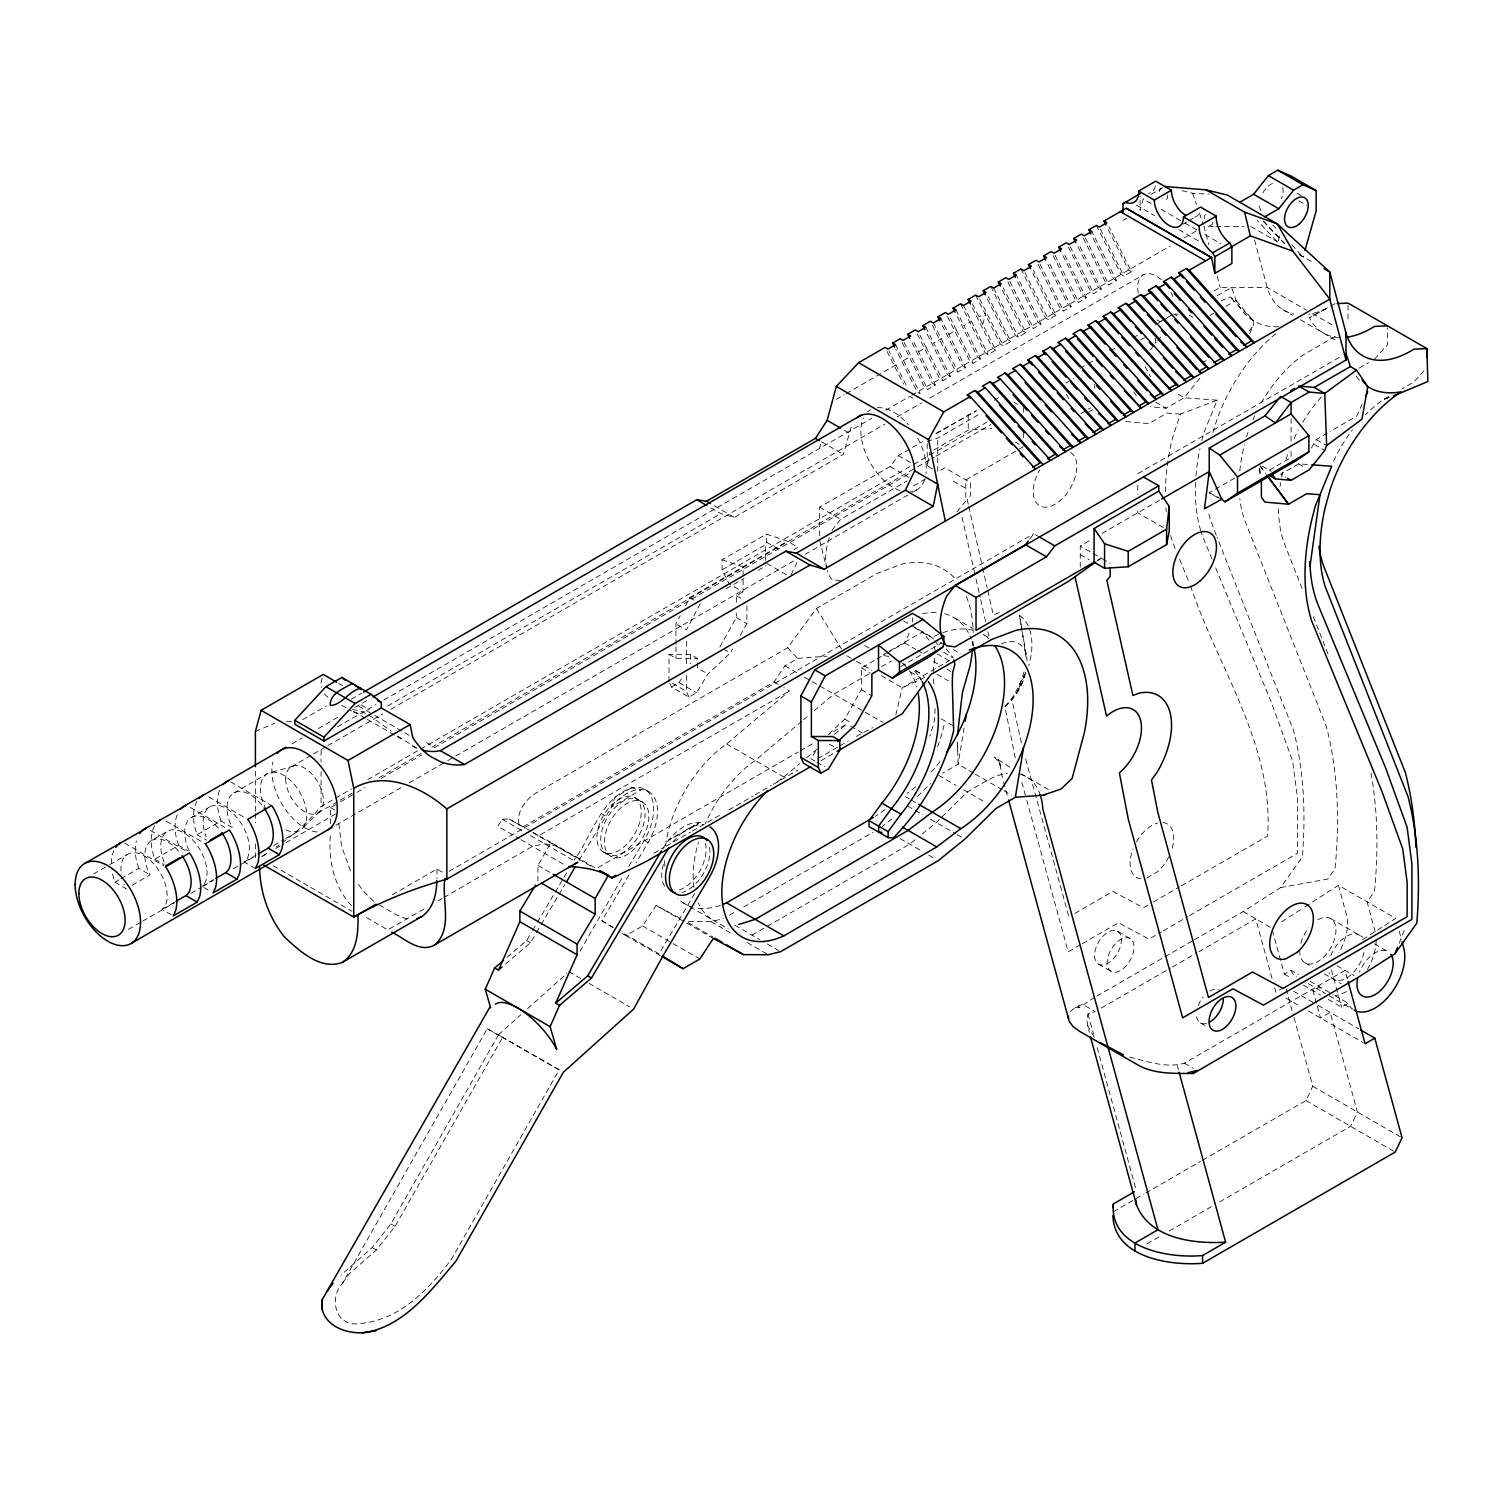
<?xml version="1.0" encoding="UTF-8"?>
<svg xmlns="http://www.w3.org/2000/svg" width="1503" height="1503" viewBox="0 0 1503 1503"><rect width="100%" height="100%" fill="white"/><g stroke="black" fill="none" stroke-linecap="round" stroke-linejoin="round"><path stroke-width="0.75" stroke-dasharray="5 3.75" d="M973.38 773.049L958.106 764.238L957.449 740.134M1080.262 567.195L1080.262 546.021L1092.174 539.145M631.185 787.967L614.765 797.454L611.571 806.979L641.631 789.62L631.392 787.891C600.298 798.844 591.994 836.156 574.165 860.035M957.467 750.429L957.449 743.196M933.194 672.085L934.716 657.299M710.806 507.826L720.839 513.613L734.328 517.351L843.333 454.394L850.83 428.28A46.255 26.697 60 0 1 852.201 424.41M964.099 727.978L958.106 764.238L942.606 773.2M932.461 468.936L927.219 465.892L929.887 452.253M1070.399 1011.594L1075.246 1007.48L1082.573 1004.323L1095.161 1011.594L1087.984 1013.961L1086.744 1019.729L1089.243 1032.336M895.788 715.033L902.232 687.754L949.144 660.662M322.206 678.323L320.627 684.166A98.484 40.036 -48.3 0 0 321.379 687.491M819.53 448.495L820.694 444.174M982.755 324.404L985.855 312.981L978.998 316.926M1279.804 235.915L1277.926 242.509L1257.203 220.471M1299.494 254.946L1303.082 257.032L1304.322 252.636M1212.94 432.563L1216.002 422.475A122.1 70.491 -60 0 1 1276.761 332.896M1024.013 671.916L1017.287 691.831L1004.925 706.748L1015.652 759.766M1311.443 447.913L1316.158 439.534L1328.333 432.507M1399.143 943.283L1404.873 928.741M1201.799 440.623A181.976 105.06 -60 0 1 1203.941 432.526L1217.223 400.174L1180.381 414.095L1172.227 438.857A206.493 119.225 -60 0 0 1165.407 491.669M1004.925 706.748A40.318 23.278 -60 0 0 1025.76 672.254L1017.287 691.831A65.024 37.537 -60 0 0 1024.914 676.726M1249.613 333.779L1253.314 325.644L1253.314 320.646L1235.936 300.487L1229.83 296.955L1221.3 300.825M1362.244 403.931L1356.702 416.124L1330.343 431.342M786.351 574.71L765.685 562.761L765.234 544.894L766.511 542.226L766.511 534.129L787.478 541.249L797.961 547.299L793.979 549.61M791.085 574.804L796.985 562.441M886.902 653.166L904.581 642.965L910.461 630.584M1202.55 1160.222L1305.957 1100.534L1312.777 1086.256L1292.956 1013.774M342.44 1283.299L349.015 1274.131L376.314 1250.045L395.064 1226.373L502.678 1037.239L487.254 1028.785L342.44 1283.299C328.387 1298.855 335.883 1327.825 359.968 1323.542C399.497 1320.122 429.332 1289.198 451.558 1258.988L559.154 1069.854L498.489 1034.815L390.874 1223.968L372.124 1247.622L340.918 1275.145M1025.76 672.254L1011.876 699.44L1021.946 745.469M530.991 831.215L509.122 818.966L502.19 819.229L497.794 826.293L518.986 838.542M675.955 644.524L675.955 623.839L680.201 615.779M685.537 605.709L689.783 597.649L787.478 541.249M700.266 603.718L686.439 629.889L675.955 623.839M580.026 951.249L622.918 876.418M719.843 646.985L736.432 617.545L736.432 613.186M669.831 683.207L671.522 687.04L688.975 697.129L696.509 692.77L707.894 674.02L730.326 653.035L732.543 649.108M740.284 635.374L746.916 623.595L746.916 603.981M828.773 734.103L844.78 719.11L861.388 689.67L861.388 667.896L875.122 659.967M537.942 881.134L537.942 865.465L551.019 842.413L594.887 867.757M507.093 957.279L526.632 940.559L531.386 932.499M532.569 930.489L536.139 924.458M537.322 922.429L553.968 894.247M555.152 892.237L567.026 872.116M505.572 964.043L530.446 942.757L535.2 934.697M536.402 932.687L539.953 926.656M541.155 924.646L557.782 896.464M558.966 894.435L564.903 884.384M579.162 860.223L611.777 806.679A43.587 25.156 -60 0 1 635.205 790.09L642.589 789.545A43.587 25.156 -60 0 1 648.075 842.488L636.22 862.553M628.855 866.386L644.261 840.271A43.587 25.156 -60 0 0 631.392 787.891M612.905 927.652L601.858 920.794L629.118 874.614M694.63 893.59L659.084 953.841L620.927 931.804M671.522 687.04L679.055 682.681L681.329 678.943M815.528 751.35L810.981 758.846L814.851 761.082M622.129 933.382L625.812 935.655L642.608 925.961L656.116 905.426L680.201 918.352M523.213 826.744L774.007 681.949L784.904 665.848L797.736 658.427L826.988 656.135M662.522 848.97L669.004 839.726A43.587 25.156 -60 0 1 692.432 823.137L699.816 822.592A43.587 25.156 -60 0 1 704.155 823.738M1194.378 939.77L1243.169 911.607L1280.594 887.578L1302.331 857.048L1302.669 852.99A461.346 266.369 -60 0 0 1295.905 740.134L1293.651 730.759L1217.111 537.36M518.873 824.283C516.487 810.568 526.501 798.262 537.886 791.949L787.647 647.755L816.392 608.49L877.151 573.413L901.499 564.226A143.743 82.984 -60 0 1 956.321 579.951M819.623 535.726L819.623 507.187L890.077 466.531L898.381 455.578L922.372 441.713M1029.649 539.239L1033.801 533.753L1039.456 537.022M1249.237 330.979L1253.314 325.644M832.023 530.334L840.59 519.305L907.004 480.96M1150.49 349.804L1156.183 342.74M1157.592 340.974L1161.857 335.657M1199.826 378.286L1184.176 397.75L1166.121 408.177L1150.49 406.768M957.054 511.678L965.809 501.119L965.809 479.927L1023.336 446.71M1374.456 359.255L1387.457 344.807L1387.457 327.936M1423.98 370.771L1413.872 382.006L1402.28 388.695M672.818 841.924L680.295 834.203L688.299 828.548L696.246 825.335A43.587 25.156 -60 0 1 703.629 824.79M696.246 825.335L698.857 822.667L668.797 840.027L696.058 825.41M917.469 796.383L930.564 783.495M303.644 826.932L320.909 810.249M1075.246 1007.48L1079.135 1007.611L1094.766 997.278M171.398 914.82L162.042 909.409L164.109 907.493A32.709 18.881 60 0 0 147.858 858.401A32.709 18.881 60 0 0 121.405 874.69M255.454 868.452L244.219 861.971L246.285 860.035A32.709 18.881 60 0 0 226.258 808.426A32.709 18.881 60 0 0 206.23 836.908M498.489 1034.815L520.771 1014.807M527.628 1008.645L567.063 973.211M665.51 845.682A97.827 56.475 -60 0 1 726.607 743.947L789.545 690.91L783.721 687.547M801.738 721.271L755.22 760.462A97.827 56.475 -60 0 0 705.302 823.625M803.523 719.768L807.092 716.762M814.25 710.731L833.921 694.142L869.655 673.532M777.164 782.03A97.827 56.475 -60 0 1 783.833 776.995L799.577 763.731M806.566 757.831L818.797 747.517M834.541 734.272L846.771 723.958L828.566 734.46M881.077 827.608L893.477 817.538M915.008 839.82L909.691 844.122L766.211 926.956M922.109 834.071L936.275 822.573L967.35 791.949L986.72 780.771A79.49 45.898 -60 0 1 1007.348 773.387M885.06 809.666L875.497 816.223M1097.603 560.694L1101.229 558.12L1080.262 546.021M1281.589 921.827L1303.176 907.981M1305.13 906.722L1338.478 885.305L1395.723 918.352L1362.376 939.751M1151.073 194.432L1164.825 186.485M1123.023 220.359L1126.818 218.179M903.528 360.495L911.043 356.155M918.615 351.777L926.13 347.437L919.197 333.628M917.318 334.061L939.901 379L942.832 380.691L950.403 376.332L933.72 343.06L941.235 338.72M948.806 334.361L956.321 330.021L950.384 318.185M947.51 316.626L970.093 361.584L973.023 363.275L980.595 358.898L963.893 325.644L971.426 321.304M836.269 399.347L844.216 394.744M846.208 393.598L895.957 364.872L889.006 351.063M302.704 719.618L326.414 705.922M351.289 699.196L361.453 693.315M1183.03 224.191L1186.825 221.993M1188.723 220.903L1196.294 216.526M291.995 743.778L302.141 737.917M318.373 728.542L338.663 716.818M354.915 707.443L367.089 700.417M337.273 726.926L375.788 704.7M383.885 700.022L871.627 418.416M885.662 410.319L909.71 396.435L912.64 398.126M911.607 395.345L1170.273 246.004M1184.157 237.981L1196.069 231.105M902.232 342.778L924.796 387.718L927.746 389.409L935.317 385.031L912.678 339.941M932.424 325.343L954.987 370.283L957.918 371.993L965.508 367.615L940.878 318.58M960.549 303.831L985.179 352.867L988.11 354.558L995.7 350.18L971.07 301.145M975.654 295.114L1000.265 344.149L1003.215 345.84L1010.786 341.463L988.204 296.523M990.74 286.397L1015.37 335.432L1018.301 337.123L1025.873 332.745L1003.309 287.806M1007.893 281.775L1030.457 326.715L1033.406 328.406L1040.978 324.047L1016.347 275.011M1020.932 268.962L1045.562 317.997L1048.493 319.707L1056.064 315.329L1033.5 270.371M1038.085 264.34L1060.648 309.299L1063.579 310.989L1071.169 306.612L1048.587 261.654M1053.171 255.623L1075.753 300.581L1078.684 302.272L1086.256 297.895L1063.692 252.955M1068.257 246.905L1090.84 291.864L1093.771 293.555L1101.342 289.177L1078.778 244.237M1083.362 238.207L1105.926 283.146L1108.876 284.837L1116.447 280.46L1091.817 231.424M1096.401 225.394L1121.031 274.429L1123.962 276.12L1131.534 271.742L1108.97 226.803M93.656 873.919L107.69 865.822M109.681 864.676L127.736 854.249M132.114 885.229L150.037 874.896L147.952 870.556A32.709 18.881 60 0 1 151.634 840.459L167.566 831.253M189.171 850.454L187.781 847.56A32.709 18.881 60 0 1 191.463 817.463L209.913 806.81M233.81 793.002L267.252 773.688M387.549 706.034L720.839 513.613M291.244 766.812L311.572 755.07M313.601 753.886L325.794 746.841M327.842 745.676L382.739 713.981M390.874 709.284L884.985 424.015M897.178 416.97L921.583 402.879M929.718 398.182L1143.219 274.917M112.5 874.107L114.904 882.205L118.887 879.894M120.879 878.748L138.802 868.396L150.037 874.896M154.584 825.936A46.255 26.697 60 0 0 152.329 851.111L154.734 859.209L178.632 845.4L187.988 850.811M196.931 801.475A46.255 26.697 60 0 0 194.676 826.669L197.081 834.747L220.979 820.957L232.213 827.439L230.128 823.118A32.709 18.881 60 0 1 234.919 792.457A32.709 18.881 60 0 1 264.246 808.276M935.937 433.352L976.142 411.127M936.369 433.634L976.386 410.526M994.385 400.136L1000.378 396.679M722.116 559.755L743.083 566.894L743.083 591.919L729.143 583.859L722.116 569.787L722.116 559.755L766.511 534.129M927.219 441.318L937.703 438.2L980.144 413.701M722.116 569.787L765.234 544.894M933.927 449.923L968.27 430.102L991.905 428.562M1159.658 321.999L1165.67 318.523M1167.681 317.358L1173.693 313.883L1178.164 314.277M282.169 842.732A344.431 198.847 0 0 0 321.078 806.547L351.514 788.962M367.747 779.587L418.492 750.298M420.521 749.133L911.701 465.535M913.73 464.371L927.933 456.161M929.681 455.165L986.795 422.193M1080.169 368.291L1086.256 364.759M1088.285 363.594L1094.372 360.081M1110.604 350.706L1116.71 347.193M1132.943 337.818L1139.03 334.305M1155.262 324.93L1161.349 321.417M1163.378 320.233L1169.466 316.72M1214.123 290.943L1220.211 287.43L1267.161 287.43L1306.577 310.182M317.922 813.029L338.25 801.287M340.279 800.103L354.52 791.893M378.925 777.803L421.61 753.153M431.793 747.273L915.722 467.884M917.751 466.7L934.021 457.307M936.068 456.142L990.965 424.447M330.547 823.813L330.547 807.618L338.663 802.921M340.693 801.757L354.915 793.546M356.944 792.363L365.06 787.685M381.311 778.31L421.911 754.863M434.085 747.836L911.213 472.355M1065.796 383.115L1073.875 378.455M1140.57 339.941L1144.628 337.611M1217.392 295.603L1231.539 287.43L1237.044 303.005A120.315 69.457 -60 0 0 1252.375 320.158L1258.988 323.577A120.315 69.457 -60 0 0 1280.199 326.602M162.042 909.409L173.991 902.514M213.821 879.518L201.872 886.413L203.938 884.497A32.709 18.881 60 0 0 183.911 832.869A32.709 18.881 60 0 0 163.883 861.369L165.969 865.69M244.219 861.971L256.168 855.075M128.431 929.38L140.53 922.391M142.56 921.226L174.836 902.57M190.994 893.252L201.083 887.428M203.093 886.263L213.182 880.439M233.36 868.79L255.566 855.977M273.734 845.494L283.823 839.67M285.833 838.486L299.961 830.332M261.616 856.71L267.703 853.197M275.8 848.519L283.898 843.841M285.927 842.676L338.607 812.259M726.193 588.744L744.135 578.392M758.076 570.332L766.06 565.729M913.674 485.826L927.689 477.729M1209.859 315.536L1213.86 313.225M1225.903 306.274L1235.936 300.487M336.033 825.147L401.019 787.647M409.135 782.95L445.677 761.852M447.706 760.687L453.793 757.174M455.822 755.99L794.899 560.243M805.044 554.382L910.611 493.416M912.659 492.251L916.717 489.903M736.432 602.29L736.432 595.752L743.083 591.919M1080.882 413.494L1090.802 407.764M1088.961 411.86L1092.925 409.567M1335.04 336.484L1304.116 354.351A99.837 57.64 -60 0 0 1259.89 405.434M392.377 894.773L436.96 869.035L445.001 873.694M449.078 871.345L1033.801 533.753M1137.809 473.708L1341.954 355.854M532.926 832.343L538.75 835.706L789.545 690.91M1358.994 368.179L1368.651 362.599M423.959 908.996L387.774 929.869L364.365 916.36M438.031 900.861L442.032 898.55M444.043 897.385L532.475 846.339L544.781 843.803L555.095 845.513L579.632 858.946M887.709 652.077L881.885 655.44A103.688 59.857 -60 0 1 890.527 657.018M889.644 650.968L922.635 631.918L929.023 640.222M877.094 658.821L884.948 654.293M1102.094 533.415L1159.64 500.198M881.528 666.656L891.411 660.963M900.955 666.468L941.705 642.927M1218.219 497.925L1209.239 492.74L1213.203 490.448M1215.175 489.32L1235.015 477.86M1097.66 560.187L1101.229 558.12M1388.753 396.51L1382.948 399.854A99.837 57.64 -60 0 0 1365.551 414.678M1269.302 470.176L1291.077 457.607L1291.077 448.401M598.006 867.588L798.243 751.97M800.254 750.805L814.419 742.632M1307.46 464.483L1298.648 463.826L1280.594 474.253L1285.835 477.278M653.993 853.197L664.101 847.354M666.13 846.189L690.384 832.174M692.413 831.009L720.726 814.664M728.823 809.985L753.097 795.97M755.107 794.805L771.302 785.468M773.312 784.303L797.586 770.288M817.82 758.602L838.035 746.935M840.064 745.77L848.143 741.092M856.24 736.432L872.623 727.696M820.901 760.725L835.104 752.515M729.519 915.102L735.568 911.607M743.647 906.948L872.999 832.267M752.064 935.129L764.182 928.121M1074.852 913.392L1112.915 891.429L1143.407 907.737L1151.43 903.115M1153.421 901.969L1179.442 886.939M1181.452 885.793L1267.517 836.081C1274.582 745.845 1217.674 667.67 1190.357 585.4M1080.281 944.805L1068.201 951.775L1026.793 800.423M1082.292 943.64L1118.514 922.729L1149.006 939.056L1161.199 932.01M1163.228 930.827L1187.633 916.736M1189.662 915.571L1297.427 853.347L1297.427 797.68L1292.636 761.138L1271.256 702.089L1215.608 567.702M1096.814 996.094L1192.349 940.934M1101.267 1008.062L1170.386 968.157M1172.415 966.993L1196.801 952.902M1198.849 951.737L1255.756 918.878L1272.177 978.866M1272.383 930.319L1284.37 974.113L1291.021 970.262L1298.648 974.677M1283.581 987.715L1275.822 992.205L1274.6 987.753M1129.711 1057.116C1147.277 1061.4 1166.647 1068.577 1184.439 1063.128L1345.035 970.412L1347.477 979.298M1328.239 999.439L1341.597 1007.142L1348.247 1003.309L1349.337 1005.732A42.028 24.255 -60 0 0 1352.324 1008.926M1113.328 1211.737L1143.745 1194.171M1145.774 1193.006L1200.521 1161.406M1147.033 1243.826L1161.143 1235.673M1169.202 1231.013L1211.531 1206.59M1219.591 1201.93L1350.596 1126.292L1357.416 1112.032L1330.155 1012.383L1320.461 1017.963L1317.004 1005.357M1335.04 303.681L1308.888 317.997L1327.769 307.814A95.929 55.386 -60 0 1 1308.831 314.202M255.397 731.473L274.673 723.281M924.721 677.402L902.232 687.754L879.349 674.528M1388.885 397.168L1382.948 399.854L1389.223 397.506M1201.63 362.768L1207.867 359.987M1146.827 877.996L1157.554 871.702A30.83 17.811 -60 0 0 1170.048 854.155M999.345 612.585L993.295 614.915L987.678 590.059M272.043 772.223L295.152 765.591M688.468 921.583L711.032 921.677L723.45 918.615M1280.594 887.578L1327.694 879.067L1335.04 868.753A483.59 279.201 -60 0 0 1326.529 727.039L1245.461 522.161A142.804 82.458 -60 0 1 1239.825 498.564M352.303 709.472L360.945 711.107L366.864 714.075M1213.409 226.521L1204.016 226.521L1208.807 244.576M1215.758 226.521L1243.92 226.521M688.975 697.129L686.439 691.38L668.985 681.291L668.985 654.275L690.441 654.35L697.43 658.37L697.43 667.971L707.894 674.02M668.985 654.275L675.955 658.295L697.43 658.37M286.509 721.29L292.108 721.346M1181.959 190.674L1192.687 193.305L1208.882 194.15M1217.223 400.174L1184.176 397.75L1175.44 392.696M1180.381 414.095L1167.061 413.118L1148.912 423.602L1125.221 421.479M840.59 580.759L832.023 579.632A55.235 31.882 -60 0 1 827.308 570.595M407.088 918.972L396.66 914.989L378.888 904.712M353.468 712.046L358.785 713.512A94.257 46.856 -53.9 0 0 362.524 714M397.713 736.132L417.477 748.494M1209.239 492.74L1221.807 499.184M538.75 835.706L551.019 842.413M559.154 1069.854L487.254 1028.785M1297.033 193.305L1302.838 196.649M1298.742 200.82L1306.483 205.291M1250.966 226.521L1277.794 242.021M1299.362 254.458L1314.467 263.175M1151.166 203.563L1143.201 198.96L1140.082 210.514L1140.082 195.991M1161.105 209.312L1182.993 221.937M1184.984 223.083L1196.914 229.978M1204.88 234.562L1220.793 243.768M1136.249 205.047L1154.529 215.605M1178.916 229.677L1199.244 241.419M1312.495 313.601L1334.176 326.113M1282.698 309.524L1292.561 315.217M1300.433 319.763L1337.877 341.388M1131.534 271.742L1128.603 270.052L1107.053 227.16M1189.343 315.273L1192.837 317.302M1116.447 280.46L1113.516 278.769L1091.967 235.858M1173.693 313.883L1177.187 315.893M1101.342 289.177L1098.411 287.486L1076.862 244.576M1086.256 297.895L1083.325 296.204L1061.776 253.293M1316.158 439.534L1326.642 445.583M1314.28 444.381L1324.763 450.43M1071.169 306.612L1068.22 304.921L1046.689 262.01M1056.064 315.329L1053.133 313.639L1031.584 270.728M1298.648 463.826L1305.637 467.865M1040.978 324.047L1038.047 322.337L1016.498 279.445M1155.638 402.128L1166.121 408.177M1262.313 466.137L1271.388 471.378M1025.873 332.745L1022.942 331.055L1001.393 288.163M1010.786 341.463L1007.855 339.772L986.306 296.861M995.7 350.18L992.75 348.489L970.186 303.531M980.595 358.898L977.664 357.207L956.115 314.296M965.508 367.615L962.578 365.924L941.028 323.013M1013.867 402.146L1017.681 404.363M950.403 376.332L947.472 374.623L925.923 331.731M935.317 385.031L932.386 383.34L910.837 340.448M1015.483 442.164L1019.41 444.437M1163.36 527.553L1137.809 512.786L1137.809 508.202M1102.187 558.684L1110.172 563.287M953.221 481.148L965.809 488.4M1080.262 554.494L1089.243 559.68M898.381 455.578L911.757 463.3M844.423 430.309L850.172 433.634M890.077 466.531L909.127 477.541M821.446 441.769L843.333 454.394M819.623 507.187L840.59 519.305M954.912 618.165L973.982 629.175M987.339 636.896L983.526 634.679A107.07 61.83 -60 0 1 988.899 638.813M714.432 505.853L734.328 517.351M903.566 620.908L909.277 624.215M911.194 625.304L932.179 637.422A107.07 61.83 -60 0 1 940.671 633.514M953.165 649.54L960.793 653.955M766.511 542.226L780.264 550.173M914.388 627.596L937.966 641.217M939.939 642.345L943.865 644.618M943.677 652.377L953.221 657.882L945.556 647.925M949.182 660.775L935.824 653.072L934.152 646.872M904.581 642.965L915.853 649.465M917.732 650.555L923.368 653.805M933.607 661.527L939.319 664.833M946.946 669.23L950.76 671.446M937.027 674.302L948.468 680.897M901.8 662.842L905.614 665.04M915.158 670.545L920.869 673.851M864.713 645.538L872.341 649.935M910.499 671.973L920.043 677.477M1330.643 918.521L1363.071 937.252M1374.512 943.865L1387.87 951.568A25.589 14.767 -60 0 0 1359.407 972.328M846.903 655.815L854.549 660.212M856.447 661.32L871.702 670.131M736.432 595.752L743.421 599.791M861.388 667.896L870.124 672.931M941.122 718.81L954.48 726.531M1009.847 767.281L994.535 757.155L999.739 763.299L997.842 759.635L1000.641 766.079L999.495 762.34L1002.369 777.408M1021.288 773.876L1049.902 790.409M736.432 617.545L746.916 623.595M861.388 689.67L871.872 695.739M1243.169 911.607L1271.782 928.121M1337.031 965.79L1354.034 975.616M689.783 597.649L695.025 600.693M1305.055 962.841L1312.683 967.237M1324.124 973.85L1341.296 983.751M975.278 774.158L1001.994 789.582M1003.891 790.672L1011.519 795.087M784.904 665.848L796.665 672.63M804.5 677.158L810.399 680.558M812.353 681.686L882.956 722.455M1310.09 981.29L1332.973 994.498M1334.889 995.606L1348.247 1003.309M1308.286 983.676L1325.458 993.596M1329.272 995.794L1352.155 1009.02M723.338 648.995L730.326 653.035M844.78 719.11L851.769 723.15M1284.37 974.113L1291.998 978.509M1303.439 985.123L1320.611 995.024M938.736 775.435L955.908 785.336M963.536 789.751L984.521 801.869M774.007 681.949L781.785 686.42M850.66 726.193L862.309 732.919M1293.632 991.285L1315.952 1004.173M1317.981 1005.338L1358.562 1028.785M1285.967 998.048L1300.17 1006.259M1308.286 1010.937L1363.071 1042.575M829.355 744.135L836.344 748.175M905.464 796.684L909.277 798.901M911.194 799.991L916.905 803.297M907.662 806.04L913.392 809.347M915.308 810.455L922.936 814.851M930.564 819.267L955.363 833.583M957.261 834.691L962.991 837.979M1117.499 931.278A18.975 10.953 -60 0 1 1111.487 960.661A18.975 10.953 -60 0 1 1095.048 951.174A18.975 10.953 -60 0 1 1117.499 931.278L1130.087 938.548A18.975 10.953 -60 0 1 1124.075 967.932A18.975 10.953 -60 0 1 1107.655 958.444A18.975 10.953 -60 0 1 1130.087 938.548M679.055 682.681L696.509 692.77M816.805 762.209L824.565 766.68M900.147 838.618L921.132 850.736M928.76 855.132L934.49 858.438M726.607 743.947L783.833 776.995M1312.777 1086.256L1402.074 1137.809M1098.524 964.137L1111.112 971.408M1200.409 1022.961L1205.801 1026.079M1305.957 1100.534L1395.235 1152.068M1184.439 1063.128L1193.438 1068.332M645.05 789.507L648.864 791.705M634.736 797.623A31.375 18.111 -60 0 1 624.797 846.227A31.375 18.111 -60 0 1 597.63 830.539A31.375 18.111 -60 0 1 634.736 797.623L642.382 802.038A31.375 18.111 -60 0 1 632.425 850.642A31.375 18.111 -60 0 1 605.258 834.954A31.375 18.111 -60 0 1 642.382 802.038M601.482 813.724L605.296 815.941M644.261 840.271L648.075 842.488M338.645 683.32L342.496 685.537M361.321 704.982L369.343 709.604M426.57 742.651L434.461 747.216M358.691 706.147L372.706 714.244M374.717 715.39L402.766 731.585M404.777 732.75L412.78 737.372M734.892 925.209L759.691 939.525M767.319 943.94L778.779 950.554M603.361 851.976L610.988 856.391M353.374 711.314L365.398 718.246M367.39 719.392L395.421 735.568M397.412 736.733L401.414 739.044M341.933 705.395L351.533 710.938M412.48 746.127L416.331 748.344M682.381 902.401L688.111 905.708M690.009 906.797L728.166 928.835M711.032 921.677L730.101 932.705M747.273 942.606L768.258 954.724M509.122 818.966L525.111 828.191M533.114 832.812L591.092 866.292M688.13 922.673L712.929 936.989M656.116 905.426L684.729 921.94M686.627 923.049L713.343 938.454M502.19 819.229L522.462 830.934M530.578 835.612L573.169 860.204M520.921 839.651L565.241 865.24M537.942 865.465L551.3 873.168M642.608 925.961L671.221 942.494M673.137 943.583L699.834 959.008M601.858 920.794L613.299 927.407M625.812 935.655L660.155 955.495M330.547 807.618L334.568 809.929M526.632 940.559L530.446 942.757M568.773 971.671L580.928 978.697M589.044 983.375L629.588 1006.785M230.654 781.898L271.63 805.552M208.71 796.815L245.778 818.214M190.261 807.468L227.329 828.867M273.358 865.822L308.773 886.263M310.745 887.409L352.04 911.25M197.081 834.747L206.437 840.158M166.363 821.258L205.385 843.803M150.413 830.464L185.545 850.736M154.734 859.209L164.09 864.601M203.732 887.503L211.228 891.824M124.58 843.127L163.602 865.672M114.904 882.205L126.139 888.686L124.054 884.365M390.874 1223.968L395.064 1226.373M372.124 1247.622L376.314 1250.045M368.836 715.052L391.137 731.078M373.627 901.18L363.463 891.298L356.549 881.697M1253.314 320.646L1229.83 296.955M1272.853 225.055L1276.028 228.362M1291.866 244.933L1303.082 257.032M1263.441 221.11L1285.629 244.313M787.647 647.755L797.736 658.427M1263.441 221.373L1284.032 243.43M351.42 905.614C333.497 886.225 327.973 858.777 330.547 833.075M934.734 640.748L938.567 645.726M1094.334 1037.22L1087.402 1025.61M1260.172 465.949L1265.564 473.238M1260.04 465.874L1264.962 472.863M1133.863 391.982L1136.324 395.477M816.392 608.49L841.417 648.939M1145.154 366.694L1150.396 376.389M1066.472 394.312L1069.61 400.136M1100.365 229.132L1123.962 276.12M1085.26 237.85L1108.876 284.837M1070.174 246.567L1093.771 293.555M1055.087 255.285L1078.684 302.272M1039.982 264.002L1063.579 310.989M1024.896 272.701L1048.493 319.707M1009.791 281.418L1033.406 328.406M993.671 288.088L1018.301 337.123M979.618 298.853L1003.215 345.84M963.498 305.522L988.11 354.558M955.964 309.862L963.893 325.644M956.321 330.021L973.023 363.275M933.307 322.957L957.918 371.993M925.792 327.297L933.72 343.06M926.13 347.437L942.832 380.691M904.111 342.346L927.746 389.409M895.6 344.713L920.231 393.748L917.281 392.058L895.732 349.147M895.957 364.872L907.436 387.736M887.127 351.495L903.547 384.167M1291.021 970.262L1292.11 972.685A42.028 24.255 -60 0 0 1296.826 977.082M350.406 870.857L341.669 846.508L338.607 821.972M1212.019 559.022L1203.941 539.521A181.976 105.06 -60 0 1 1201.329 532.419M1179.592 559.398L1189.455 583.239M1302.124 588.5L1284.877 544.913A142.804 82.458 -60 0 1 1278.527 507.92M1313.34 616.831L1328.859 656.059M1216.265 535.2L1210.666 520.414A165.067 95.29 -60 0 1 1208.074 510.306M1175.102 548.557L1172.227 540.742A206.493 119.225 -60 0 1 1169.766 532.194M1192.687 193.305L1196.463 204.37M1199.469 213.238L1203.264 224.304M220.979 820.957L218.574 812.86A46.255 26.697 60 0 1 219.945 789.432M178.632 845.4L176.227 837.321A46.255 26.697 60 0 1 177.598 813.874M138.802 868.396L136.397 860.317A46.255 26.697 60 0 1 136.397 840.759M1331.414 969.923L1335.603 985.254M1336.205 987.433L1341.597 1007.142M1316.44 1003.252L1312.983 990.627L1319.634 986.795L1320.724 989.218A42.028 24.255 -60 0 0 1323.711 992.412M1286.136 988.861L1292.336 1011.519M1177.281 1065.514L1178.502 1070.004M1025.647 759.015L1068.858 916.868M1087.984 1013.961L1093.526 1034.196M1097.228 1047.685L1135.817 1188.723M1021.833 782.349L1026.173 798.168M1078.628 1005.751L1079.135 1007.611M1003.609 781.917L1007.931 797.717M1399.18 931.165L1401.472 939.713M1375.17 931.747L1367.11 901.838L1374.456 891.504A483.59 279.201 -60 0 0 1370.661 771.095M1338.478 885.305L1346.556 915.233A42.028 24.255 -60 0 1 1338.854 952.808M1254.573 240.048L1267.762 289.628A95.929 55.386 -60 0 0 1293.764 314.014M1217.223 276.139L1220.211 287.43M819.623 540.122L826.18 566.274M968.251 504.238L967.237 499.729L970.543 495.708L970.543 482.67L944.842 467.828L937.703 471.961L937.703 438.2M968.777 506.492L982.06 565.222M982.567 567.476L987.17 587.805M962.052 517.314L975.503 576.795M976.029 579.087L980.163 597.386M980.689 599.678L985.855 622.561M987.941 631.711L988.974 636.276M1259.664 468.466L1260.961 474.986M1020.969 624.553L1019.541 615.479L1026.286 654.932M1021.326 626.807L1026.643 660.813M1259.157 468.523L1259.664 475.136M933.551 678.943L933.889 685.8M935.054 708.664L934.584 719.674A141.188 81.519 -60 0 1 929.812 736.226M1348.041 305.184L1348.041 322.055M1291.077 418.529L1291.077 446.109M1155.638 338.043L1155.638 344.938M1137.809 485.206L1137.809 494.393M1094.766 384.11L1094.766 388.394M1023.336 407.632L1023.336 412.217M1023.336 432.92L1023.336 437.505M968.27 414.696L968.27 430.102M927.219 443.554L927.219 465.892M912.415 617.752L912.415 622.11M690.441 654.35L690.441 663.95M686.439 641.274L686.439 666.317M686.439 675.429L686.439 691.38M675.955 646.816L675.955 658.295M436.96 869.035L436.96 878.748M321.078 750.335L321.078 762.04M321.078 771.415L321.078 806.547M255.397 771.302L255.397 811.113M255.397 813.461L255.397 822.817M255.397 843.897L255.397 860.298M1019.541 615.479A65.024 37.537 -60 0 1 1028.785 665.622M1001.336 643.979A40.318 23.278 -60 0 1 1027 660.925M1200.747 530.578A181.976 105.06 -60 0 1 1196.275 508.634L1195.543 499.973A181.976 105.06 -60 0 1 1195.543 481.749M1195.918 476.075A181.976 105.06 -60 0 1 1199.976 448.664M914.557 671.165A103.688 59.857 -60 0 1 922.391 682.099M915.515 670.432A103.688 59.857 -60 0 1 924.101 676.669M1166.29 511.828A206.493 119.225 -60 0 1 1165.933 507.901M826.725 568.453A55.235 31.882 -60 0 1 829.543 536.834M903.435 664.194A103.688 59.857 -60 0 1 907.944 668.91M909.296 670.676A103.688 59.857 -60 0 1 916.792 686.965M1330.794 955.795A25.589 14.767 -60 0 1 1362.131 937.722M1363.935 952.526A25.589 14.767 -60 0 1 1346.463 978.096A25.589 14.767 -60 0 1 1328.99 972.685M1317.849 919.798A25.589 14.767 -60 0 1 1335.942 930.244A25.589 14.767 -60 0 1 1317.849 961.563A25.589 14.767 -60 0 1 1299.757 951.117M1300.846 943.358A25.589 14.767 -60 0 1 1308.794 927.821M710.994 918.915A97.827 56.475 -60 0 1 698.256 902.758M694.01 887.428A97.827 56.475 -60 0 1 698.444 842.225M720.35 905.351A97.827 56.475 -60 0 1 695.119 907.812M692.827 907.286A97.827 56.475 -60 0 1 677.834 898.531M664.89 866.329A97.827 56.475 -60 0 1 664.627 861.595M942.794 632.707A107.07 61.83 -60 0 1 973.155 630.245M1019.673 774.064A79.49 45.898 -60 0 1 1040.114 794.523M944.542 613.712A107.07 61.83 -60 0 1 971.333 639.17M972.122 641.349A107.07 61.83 -60 0 1 973.474 645.877M939.976 761.608A107.07 61.83 -60 0 1 930 773.35M915.722 786.802A107.07 61.83 -60 0 1 907.023 793.321M922.485 613.769A107.07 61.83 -60 0 1 937.928 612.604M1239.825 470.927A142.804 82.458 -60 0 1 1244.446 444.681M1280.124 486.333A142.804 82.458 -60 0 1 1280.706 482.613M1281.721 476.958A142.804 82.458 -60 0 1 1282.942 471.266M1376.184 940.051A42.028 24.255 -60 0 1 1367.467 969.341M1346.463 991.51A42.028 24.255 -60 0 1 1335.096 995.474M1246.663 436.659A99.837 57.64 -60 0 1 1247.997 432.451M1252.844 419.844A99.837 57.64 -60 0 1 1254.704 415.692M1286.08 459.411A99.837 57.64 -60 0 1 1288.898 450.994M1294.121 438.444A99.837 57.64 -60 0 1 1298.216 430.234M1302.763 422.211A99.837 57.64 -60 0 1 1321.625 396.698M966.335 596.522A143.743 82.984 -60 0 1 973.192 632.538M973.061 641.443A143.743 82.984 -60 0 1 972.798 645.858M944.109 725.179A141.188 81.519 -60 0 1 937.158 747.968M1206.421 1023.487A18.975 10.953 -60 0 1 1196.463 1014.281M1198.267 1005.488A18.975 10.953 -60 0 1 1203.17 996.977M1209.896 991.041A18.975 10.953 -60 0 1 1219.384 990.101M1333.537 461.196A99.837 57.64 -60 0 1 1352.456 429.802M1339.398 337.517A95.929 55.386 -60 0 1 1309.883 318.598M1359.576 380.315A120.315 69.457 -60 0 1 1355.8 375.9M1070.455 452.365A30.83 17.811 -60 0 1 1070.455 487.968A30.83 17.811 -60 0 1 1039.625 505.759A30.83 17.811 -60 0 1 1039.625 470.157M1162.815 822.554A30.83 17.811 -60 0 1 1172.058 848.65M1141.021 878.748A30.83 17.811 -60 0 1 1133.037 848.951M1136.493 841.736A30.83 17.811 -60 0 1 1157.554 823.062M705.339 843.239A31.375 18.111 -60 0 1 678.172 890.321M664.702 886.15A31.375 18.111 -60 0 1 664.702 860.543M709.585 847.391A31.375 18.111 -60 0 1 687.735 890.077M685.8 891.091A31.375 18.111 -60 0 1 681.986 892.519M327.917 697.26A98.484 40.036 -48.3 0 1 323.953 693.108M1155.394 185.902A22.207 12.813 60 0 1 1148.179 193.399M1198.605 214.384A20.629 11.911 60 0 1 1193.269 217.465M317.095 832.023A46.255 26.697 60 0 1 283.015 805.852A46.255 26.697 60 0 1 272.982 761.908M279.201 844.893A344.431 198.847 0 0 1 276.195 847.034M266.858 853.291A344.431 198.847 0 0 1 262.01 856.334M1212.583 222.331A5.937 3.419 60 0 1 1208.393 224.755M1204.335 218.818A5.937 3.419 60 0 1 1208.393 215.061M1167.606 195.108A5.937 3.419 60 0 1 1162.477 198.077M1159.358 191.595A5.937 3.419 60 0 1 1161.462 188.626M1282.698 187.612A16.777 9.694 -60 0 1 1281.514 198.697M1260.961 210.57A16.777 9.694 -60 0 1 1259.364 204.633M1262.839 192.929A16.777 9.694 -60 0 1 1274.3 182.765M1161.443 321.886A26.678 15.406 60 0 1 1156.559 319.82M1138.335 293.141A26.678 15.406 60 0 1 1161.443 279.802M1171.006 292.371A26.678 15.406 60 0 1 1172.885 296.561M899.978 490.579A46.255 26.697 60 0 1 868.302 459.223A46.255 26.697 60 0 1 863.38 417.966M867.644 411.878A46.255 26.697 60 0 1 870.462 409.793M877.226 407.708A46.255 26.697 60 0 1 908.432 424.785M917.694 438.256A46.255 26.697 60 0 1 926.017 473.501M924.552 479.87A46.255 26.697 60 0 1 909.935 491.988M151.634 840.459A32.709 18.881 60 0 1 179.552 852.333M266.238 809.591A32.709 18.881 60 0 1 272.344 772.185A32.709 18.881 60 0 1 305.71 806.942A32.709 18.881 60 0 1 285.626 829.788M191.463 817.463A32.709 18.881 60 0 1 219.382 829.337M111.372 863.699A46.255 26.697 60 0 1 113.871 850.679M628.611 848.443A31.375 18.111 -60 0 0 638.55 799.84A31.375 18.111 -60 0 0 601.444 832.756A31.375 18.111 -60 0 0 628.611 848.443M285.702 779.024A26.678 15.406 60 0 0 314.014 814.231A26.678 15.406 60 0 0 314.014 776.487A26.678 15.406 60 0 0 285.702 779.024"/><path stroke-width="1.5" d="M1326.642 445.583L1324.763 393.467L1314.28 387.417L1298.648 386.027L1309.132 392.076L1324.763 393.467L1356.495 370.095L1367.768 386.741L1361.943 419.149L1326.642 445.583L1324.763 450.43L1309.132 469.875L1291.077 480.302L1275.427 478.912L1268.457 474.873M436.866 880.645C436.546 893.909 433.296 909.371 421.197 916.849L342.177 962.465C320.534 970.487 299.285 950.929 284.462 936.914C268.736 917.469 260.038 892.538 259.587 867.588M1134.427 1191.785L1113.328 1203.959C1109.59 1248.354 1168.846 1258.706 1202.607 1255.512L1225.621 1242.211L1179.122 1072.259M1112.915 1215.382C1113.93 1257.523 1169.428 1265.921 1202.607 1263.29L1395.235 1152.068L1402.074 1137.809L1374.794 1038.141L1360.591 1029.95M1158.775 485.807L1054.768 545.871L1046.464 556.824L976.029 597.48L976.029 630.415L1094.09 562.254L1104.573 568.303L1128.208 566.763L1166.591 544.593L1166.591 529.188L1169.259 506.379L1158.775 491.143L1158.775 485.807L1143.464 476.977M1209.239 471.566L1204.485 508.822L1221.807 499.184L1209.239 471.566L1161.612 499.052M957.486 734.892L962.408 692.488L969.942 666.411A143.743 82.984 -60 0 0 972.403 650.348M1074.964 576.532L1106.546 716.104A40.318 23.278 -60 0 1 1140.739 721.008A40.318 23.278 -60 0 1 1119.378 772.843L1128.265 819.079L1182.654 1017.85L1232.967 988.805L1263.459 1005.131L1411.899 919.441L1411.899 863.755L1407.109 827.214L1385.728 768.183L1318.394 605.596A181.976 105.06 -60 0 1 1310.748 574.728L1310.015 566.067L1320.01 494.712L1306.671 493.717L1288.522 504.2L1264.85 502.096L1261.393 497.155L1261.393 479.382M965.208 721.29L966.316 714.601M662.053 956.584L683.038 968.702L699.834 959.008L713.343 938.454L743.44 954.612L768.258 954.724L780.677 951.643L938.304 860.637L964.907 839.087L995.963 808.464L1015.333 797.285L1023.543 747.649M1166.591 544.593L1169.259 530.954L1169.259 506.379M489.715 1007.461L322.168 1299.757L322.262 1309.508A48.171 33.987 -14.8 0 0 362.599 1332.804C403.011 1328.013 431.154 1290.325 455.747 1261.412L563.343 1072.278L633.627 1009.114L662.898 956.04L709.115 877.733A43.587 25.156 -60 0 0 709.923 826.951M422.268 750.147A94.257 61.059 -67 0 0 435.964 751.387L440.398 750.636L785.881 551.169L809.948 565.053L824.226 569.242L933.231 506.304L937.684 484.154L914.669 470.852L914.012 464.765A46.255 26.697 60 0 0 888.799 422.944A46.255 26.697 60 0 0 856.466 418.322M336.728 682.212L323.258 674.434L261.127 710.299L255.397 731.473L255.397 766.605M363.482 692.15L696.772 499.729L706.466 501.269L815.49 438.331L827.157 420.333L836.344 386.421L858.608 362.693L885.079 347.4L888.01 349.091L895.6 344.713L892.669 343.022L900.184 338.682L903.115 340.373L910.686 336.014L907.756 334.305L915.271 329.965L918.201 331.675L925.792 327.297L922.842 325.587L930.357 321.247L933.307 322.957L940.878 318.58L937.947 316.889L945.462 312.549L948.393 314.24L955.964 309.862L953.034 308.171L960.549 303.831L963.498 305.522L971.07 301.145L968.139 299.454L975.654 295.114L978.585 296.805L986.156 292.427L983.225 290.737L990.74 286.397L993.671 288.088L1001.261 283.71L998.311 282.019L1005.845 277.679L1008.776 279.37L1016.347 275.011L1013.417 273.302L1020.932 268.962L1023.862 270.672L1031.434 266.294L1028.503 264.603L1036.018 260.263L1038.968 261.954L1046.539 257.577L1043.608 255.886L1051.123 251.546L1054.054 253.237L1061.625 248.859L1058.694 247.168L1066.209 242.828L1069.14 244.519L1076.73 240.142L1073.781 238.451L1081.315 234.111L1084.245 235.802L1091.817 231.424L1088.886 229.734L1096.401 225.394L1099.332 227.085L1106.922 222.726L1103.972 221.016L1126.292 208.259L1211.55 257.483L1214.819 273.358L1231.878 263.513L1231.878 246.905L1229.755 242.941A22.207 12.813 60 0 1 1216.228 216.131L1200.559 207.095L1183.519 216.92A20.629 11.911 60 0 1 1168.921 225.356A20.629 11.911 60 0 1 1154.323 200.087L1138.673 191.05A22.207 12.813 60 0 1 1125.146 202.229L1123.023 203.75L1123.023 212.055M1126.292 208.259L1211.606 257.746M1304.961 250.437L1316.158 210.89L1316.158 190.543L1291.002 176.02L1277.794 170.196L1268.419 175.607L1253.615 194.244L1239.768 202.247M914.669 470.852L905.388 490.203L796.365 553.16L785.881 551.169M1008.551 799.972L1069.291 1021.514L1073.123 1026.605L1079.567 1031.321L1136.813 1064.349C1153.928 1074.551 1174.407 1073.274 1193.307 1073.518L1357.641 977.683L1395.047 953.672L1397.508 947.435M490.654 1007.874L485.244 989.218L494.656 967.932L503.543 960.323M494.656 967.932L498.47 970.13L519.869 921.715L519.869 911.062L535.538 885.117M668.929 847.485L591.506 978.002L559.511 1005.375L555.697 1003.177L577.096 954.762L577.096 944.109L595.169 914.162L595.169 898.512L608.245 875.46L600.618 871.064M495.389 1004.192A47.964 18.975 47.7 0 1 525.035 1012.797A47.964 18.975 47.7 0 1 556.73 1049.47L550.117 1026.662L559.511 1005.375M197.175 902.101L199.58 896.784A46.255 26.697 60 0 0 191.106 855.414L189.453 852.99L165.555 866.799L167.209 869.222A46.255 26.697 60 0 1 175.682 910.593L173.277 915.909L197.175 902.101L185.94 895.619L175.983 901.368M237.004 879.105L239.409 873.788A46.255 26.697 60 0 0 230.936 832.418L229.283 829.994L205.385 843.803L207.038 846.227A46.255 26.697 60 0 1 215.511 887.597L213.107 892.895L237.004 879.105L225.769 872.623L215.812 878.372M279.351 854.662L281.756 849.345A46.255 26.697 60 0 0 273.283 807.975L271.63 805.552L247.732 819.342L249.385 821.784A46.255 26.697 60 0 1 257.858 863.135L255.454 868.452L279.351 854.662L268.116 848.162L258.159 853.911M1365.926 395.796L1367.768 391.719M837.659 741.655L855.263 725.16L871.872 695.739L871.872 673.945L878.522 670.113L892.463 678.154L929.004 657.055L942.606 647.286L943.865 644.618L943.865 636.52L922.898 619.443L912.415 613.393L814.739 669.793L800.892 695.964L800.892 757.456L803.429 763.205L820.882 773.275L828.435 768.935L839.82 750.185L839.82 740.584L832.85 736.564L811.376 736.489L811.376 702.014L825.203 675.843L922.898 619.443M945.312 521.128L928.497 439.627L943.771 411.86L970.243 396.567L1035.492 469.049M566.556 881.979L575.273 866.63M555.697 1003.177L587.692 975.804L661.339 850.999M1395.047 953.672L1416.784 923.143L1417.141 919.084A461.346 266.369 -60 0 0 1410.359 806.209L1408.123 796.853L1325.139 586.508A165.067 95.29 -60 0 1 1325.139 507.676L1330.474 488.55A122.1 70.491 -60 0 1 1391.214 398.971L1400.758 391.776L1396.775 392.49A120.315 69.457 -60 0 1 1373.46 389.672L1366.828 386.252M953.785 659.949L954.912 664.082L952.677 672.536L952.282 683.114L953.654 730.683A141.188 81.519 -60 0 1 893.214 837.998L888.16 837.622L869.072 826.594L869.072 820.638L881.885 803.147A103.688 59.857 -60 0 0 918.201 693.447M888.16 837.622L888.16 831.647L900.955 814.156A103.688 59.857 -60 0 0 928.366 681.686M326.452 1292.035L333.065 1283.261M1095.8 561.99L1068.614 581.285L955.063 646.854L946.495 645.708A55.235 31.882 -60 0 1 946.495 596.428L955.063 585.381L1025.497 544.725L1028.259 541.061M1264.925 216.77L1278.771 208.767L1293.576 190.148L1302.951 184.719L1316.158 190.543M1209.239 475.793L1209.239 448.063L1264.962 415.899L1280.594 396.435L1291.077 402.503L1309.132 392.076M294.795 720.294L325.926 686.664L341.857 677.458L371.053 694.311L381.292 702.483L381.292 707.951L323.972 741.035L294.795 724.183L294.795 720.294L323.972 737.146L323.972 741.035M323.972 737.146L355.121 703.498L371.053 694.311M185.94 895.619L188.007 893.684A32.709 18.881 60 0 0 182.07 855.714M225.769 872.623L227.836 870.688A32.709 18.881 60 0 0 221.899 832.718M268.116 848.162L270.183 846.245A32.709 18.881 60 0 0 264.246 808.276M391.682 932.123C404.307 938.191 420.032 953.954 435.1 944.635C453.38 928.178 441.224 899.038 445.001 878.334M498.47 970.13L502.021 967.087M892.463 678.154L899.47 672.179L942.606 647.286M767.394 790.841A97.827 56.475 -60 0 0 722.342 901.687A97.827 56.475 -60 0 0 783.833 935.881L936.745 846.922L960.793 828.641A107.07 61.83 -60 0 0 1033.012 704.531A107.07 61.83 -60 0 0 969.303 650.029M342.177 962.465C357.846 952.395 358.315 931.315 357.939 914.651M1221.807 499.184L1224.945 501.833L1237.533 493.078L1308.888 451.877L1308.888 435.663L1291.077 413.945L1291.077 402.503L1275.427 422.963L1264.962 415.899M1308.888 451.877L1296.319 460.632L1224.945 501.833M722.436 904.599A97.827 56.475 -60 0 0 726.607 902.833L873.487 817.388M1138.673 191.05L1155.732 181.205L1171.382 190.242A20.629 11.911 60 0 0 1185.98 215.511M1123.023 203.75L1140.307 193.492M1154.323 200.087L1171.382 190.242M84.732 863.436L146.524 828.209L144.852 828.717A46.255 26.697 60 0 0 139.666 833.545M144.852 828.717L186.353 805.213L184.681 805.721A46.255 26.697 60 0 0 180.623 809.102M184.681 805.721L228.7 780.771L227.047 781.278A46.255 26.697 60 0 0 222.97 784.66M227.047 781.278L285.908 747.292M373.176 696.904L862.346 414.49M1183.519 216.92L1199.169 225.976L1216.228 216.131M1214.819 273.358L1214.819 256.75L1212.696 252.786L1229.755 242.941M970.412 398.333L967.312 394.876L974.883 390.498L977.833 392.189L1043.063 464.671M989.989 381.781L982.398 386.158L985.348 387.849L1050.597 460.331L1047.647 458.64L1055.238 454.263L1058.168 455.973L992.919 383.472L989.989 381.781L1055.238 454.263M1005.075 373.063L1070.324 445.564L1073.255 447.255L1008.006 374.773L1005.075 373.063L997.504 377.441L1000.434 379.132L1065.683 451.633L1059.634 446.485M1020.18 364.365L1085.41 436.847L1088.36 438.538L1023.111 366.056L1020.18 364.365L1012.59 368.723L1015.521 370.433L1080.77 442.915L1071.62 434.311M1032.354 365.191L1027.695 360.025L1035.266 355.647L1038.197 357.338L1103.446 429.82L1100.515 428.13L1035.266 355.647M1045.881 354.746L1042.781 351.307L1050.353 346.93L1053.302 348.621L1118.533 421.103L1115.602 419.412L1050.353 346.93M1065.458 338.213L1057.887 342.59L1060.817 344.281L1126.066 416.763L1123.117 415.072L1130.707 410.695L1133.638 412.386L1068.389 339.903L1065.458 338.213L1130.707 410.695M1080.544 329.495L1145.793 401.977L1148.724 403.687L1083.475 331.186L1080.544 329.495L1072.973 333.873L1075.904 335.564L1141.153 408.046L1124.244 390.818M1105.156 344.149L1088.059 325.155L1095.649 320.778L1098.58 322.487L1163.829 394.97L1160.88 393.279L1095.649 320.778M1118.702 333.704L1103.164 316.438L1110.736 312.079L1113.667 313.77L1178.916 386.252L1175.985 384.561L1110.736 312.079M1130.688 321.529L1118.251 307.72L1125.822 303.362L1128.772 305.053L1194.021 377.535L1191.071 375.844L1125.822 303.362M1144.215 311.102L1133.356 299.022L1140.927 294.644L1143.858 296.335L1209.107 368.817L1206.176 367.127L1140.927 294.644M1157.761 300.656L1148.442 290.304L1156.014 285.927L1158.945 287.618L1224.194 360.1L1221.263 358.409L1156.014 285.927M1169.747 288.482L1163.529 281.587L1171.119 277.21L1174.05 278.9L1239.299 351.401L1236.368 349.692L1171.119 277.21M1183.293 278.055L1178.634 272.87L1186.205 268.492L1189.136 270.183L1254.385 342.684L1251.454 340.974L1186.205 268.492M977.833 392.189L985.348 387.849M992.919 383.472L1000.434 379.132M1008.006 374.773L1015.521 370.433M1023.111 366.056L1030.626 361.716L1095.875 434.198L1085.166 423.865M1038.197 357.338L1045.712 352.998L1110.961 425.481L1098.712 413.438M1053.302 348.621L1060.817 344.281M1068.389 339.903L1075.904 335.564M1083.475 331.186L1091.009 326.846L1156.239 399.347L1150.208 394.199M1098.58 322.487L1106.095 318.148L1171.344 390.63L1151.317 369.945M1113.667 313.77L1121.182 309.43L1186.431 381.912L1175.741 371.579M1128.772 305.053L1136.287 300.713L1201.536 373.195L1198.586 371.504L1206.176 367.127M1143.858 296.335L1151.373 291.995L1216.622 364.477M1158.945 287.618L1166.478 283.278L1231.708 355.76L1228.778 354.069L1236.368 349.692M1174.05 278.9L1181.565 274.561L1246.814 347.061L1240.764 341.914M1189.136 270.183L1211.55 257.483M1230.713 247.225L1250.364 235.877L1292.937 251.189L1329.798 299.135L1345.993 360.044L446.861 879.161A344.431 198.847 0 0 0 353.75 917.074L263.269 864.845M1214.819 256.75L1231.878 246.905M165.969 865.69L179.909 857.649M210.307 840.083L222.256 833.188M261.127 710.299L348.02 760.462L410.15 724.596L412.78 737.372A98.484 69.72 -75.2 0 0 431.173 756.873L440.078 761.533A93.581 66.264 -75.2 0 0 464.465 764.539M130.986 943.546L331.975 827.495M809.948 565.053L464.465 764.52L440.398 750.636M1032.561 467.358L1040.132 462.98L974.883 390.498M1062.753 449.923L1070.324 445.564M1077.839 441.224L1085.41 436.847M1092.944 432.507L1100.515 428.13M1108.03 423.79L1115.602 419.412M1138.222 406.355L1145.793 401.977M1153.308 397.637L1160.88 393.279M1168.413 388.939L1175.985 384.561M1183.5 380.221L1191.071 375.844M1213.691 362.787L1221.263 358.409M1243.883 345.352L1251.454 340.974M446.861 879.161L446.861 808.896L1329.798 299.135L1329.798 272.043L1277.306 223.909L1227.387 195.089L1205.97 189.848L1164.825 186.485M376.182 904.13L353.75 917.074L353.75 788.267L348.02 760.462M1290.626 390.648L1294.628 388.338M1314.28 387.417L1350.389 366.563L1356.495 370.095M1209.239 448.063L1219.703 455.127L1291.077 413.945M1094.09 562.254L1094.09 528.492L1158.775 491.143M899.47 672.179L899.47 662.165L943.865 636.52M1237.533 493.078L1237.533 476.864L1308.888 435.663M435.1 944.635L577.81 862.234L573.695 864.488M1094.09 528.492L1104.573 543.729L1128.208 551.357L1166.591 529.188M599.866 870.989L611.514 877.714L615.554 875.385M810.737 766.586L645.595 861.839L612.097 878.109C599.415 869.448 583.822 867.456 568.848 866.461M837.133 751.35L902.119 713.831L930.845 674.584L991.623 639.489L1015.972 630.321A143.743 82.984 -60 0 1 1084.415 732.487L1072.109 778.441L1061.043 789.037L1043.646 794.993L1046.201 794.429M1374.794 1038.141L1365.1 1043.74L1348.078 981.534M353.75 788.267C385.012 770.306 422.268 787.365 446.861 808.896M416.819 918.652L421.197 916.849M1393.394 395.947L1427.85 381.537L1426.873 348.602L1348.041 303.08L1337.2 303.587M738.781 924.477L755.22 919.348L908.131 830.407L932.179 812.108A107.07 61.83 -60 0 0 994.93 645.952M1188.103 1072.635L1197.046 1070.399M1043.74 795.125L1015.333 797.285M362.599 1332.804L375.994 1330.831M1387.457 325.832L1374.456 326.433A95.929 55.386 -60 0 1 1345.993 337.273M1225.621 1242.211C1193.683 1244.014 1150.227 1238.848 1136.531 1205.105L1090.464 1036.826M811.376 736.489L818.346 740.509L839.82 740.584M1311.856 464.803L1331.677 466.268L1315.257 506.248L1311.837 519.474A206.493 119.225 -60 0 0 1311.837 621.359L1382.027 791.705L1402.75 848.951L1407.146 882.43L1407.146 916.698L1283.036 988.354L1252.544 972.028L1208.468 997.466L1157.874 812.559L1151.486 780.038L1156.915 772.448A65.024 37.537 -60 0 0 1138.973 693.184L1132.924 695.513L1106.847 580.327L1110.172 576.325L1110.172 567.627M881.998 832.361L878.616 832.098L878.616 826.143L891.411 808.652A103.688 59.857 -60 0 0 922.391 682.099M361.603 689.52L360.645 688.299C349.034 690.61 342.44 704.512 330.904 705.489L330.134 704.494C330.716 692.977 343.98 688.449 352.266 683.47L353.318 684.278M1205.97 189.848L1244.559 212.111L1277.306 223.909L1292.937 251.189M1123.624 1054.918L1100.459 1042.706M600.073 870.989L608.245 875.46M360.945 689.219L354.595 685.199M1277.794 170.196L1302.951 184.719M1268.419 175.607L1293.576 190.148M1253.615 194.244L1278.771 208.767M1324.049 268.718L1329.798 272.043L1346.594 335.15A95.929 55.386 -60 0 0 1413.872 349.184L1426.873 348.602L1426.873 357.019M1120.261 211.622L1205.425 260.789M1178.634 272.87L1181.565 274.561M1163.529 281.587L1166.478 283.278M1148.442 290.304L1151.373 291.995M1133.356 299.022L1136.287 300.713M1118.251 307.72L1121.182 309.43M1103.164 316.438L1106.095 318.148M1088.059 325.155L1091.009 326.846M1287.583 478.292L1291.077 480.302M1042.781 351.307L1045.712 352.998M1027.695 360.025L1030.626 361.716M967.312 394.876L970.243 396.567M858.608 362.693L943.771 411.86M836.344 386.421L928.497 439.627M1039.456 537.022L1054.768 545.871M827.157 420.333L840.59 428.092M1025.497 544.725L1046.464 556.824M815.49 438.331L819.454 440.623M955.063 585.381L976.029 597.48M706.466 501.269L710.449 503.561M796.365 553.16L824.226 569.242M696.772 499.729L706.805 505.515M814.739 669.793L825.203 675.843M800.892 695.964L811.376 702.014M918.821 804.406L960.793 828.641M881.885 803.147L900.955 814.156M800.892 757.456L818.346 767.526L820.882 773.275M902.42 827.101L936.745 846.922M869.072 820.638L888.16 831.647M377.403 700.229L381.292 702.483M726.607 902.833L783.833 935.881M381.292 707.951L410.15 724.596M325.926 686.664L355.121 703.498M714.827 938.097L722.455 942.494M726.287 944.711L743.44 954.612M553.198 874.276L595.169 898.512M541.756 883.332L595.169 914.162M519.869 911.062L577.096 944.109M519.869 921.715L577.096 954.762M587.692 975.804L591.506 978.002M485.244 989.218L550.117 1026.662M905.388 490.203L933.231 506.304M662.767 956.115L683.038 968.702M341.857 677.458L345.277 680.183M899.47 662.165L878.522 645.069L878.522 670.113M1186.393 281.493L1194.171 290.135M1200.371 297.03L1205.03 302.216M1215.908 314.296L1236.105 336.728M1174.407 293.667L1180.625 300.562M1188.385 309.205L1191.503 312.643M1203.922 326.452L1211.7 335.094M1214.8 338.532L1222.559 347.174M1160.861 304.113L1167.08 311.008M1174.858 319.632L1177.957 323.089M1190.395 336.897L1209.032 357.601M1147.334 314.54L1155.093 323.183M1161.312 330.078L1165.971 335.263M1176.849 347.343L1197.046 369.776M1135.347 326.715L1141.547 333.61M1149.325 342.252L1152.425 345.69M1163.303 357.77L1172.622 368.141M1121.802 337.16L1129.561 345.784M1135.78 352.679L1138.898 356.136M1109.815 349.316L1116.034 356.23M1123.793 364.853L1126.893 368.31M1137.771 380.391L1147.09 390.742M1077.632 339.058L1093.169 356.305M1096.269 359.762L1102.488 366.657M1110.247 375.299L1113.366 378.737M1065.646 351.214L1079.624 366.751M1082.724 370.208L1090.502 378.831M1096.72 385.726L1099.82 389.183M1110.698 401.263L1121.576 413.344M1052.1 361.659L1066.078 377.197M1070.737 382.363L1076.956 389.277M1084.734 397.9L1087.834 401.357M1038.554 372.105L1054.091 389.352M1057.21 392.809L1063.41 399.704M1071.188 408.346L1074.288 411.784M1025.027 382.532L1040.564 399.798M1045.224 404.983L1051.424 411.878M1013.041 394.707L1027.019 410.244M1031.678 415.41L1037.897 422.324M1045.656 430.948L1048.775 434.405M999.495 405.152L1015.032 422.399M1018.132 425.856L1024.351 432.751M1032.11 441.394L1035.229 444.832M985.949 415.579L1001.486 432.845M1006.146 438.012L1012.364 444.926M1020.124 453.549L1023.242 457.006M1361.981 380.015L1367.768 386.741M1219.703 455.127L1237.533 476.864M1267.724 476.545L1288.522 504.2L1266.916 475.061M1271.745 473.67L1275.427 478.912M1103.972 221.016L1106.039 225.112M1088.886 229.734L1090.934 233.829M1073.781 238.451L1075.847 242.547M1058.694 247.168L1060.742 251.245M1043.608 255.886L1045.656 259.963M1028.503 264.603L1030.551 268.68M1013.417 273.302L1015.464 277.397M998.311 282.019L1000.378 286.115M983.225 290.737L985.273 294.832M968.139 299.454L970.186 303.531M953.034 308.171L955.081 312.248M937.947 316.889L939.995 320.966M922.842 325.587L924.909 329.683M907.756 334.305L909.803 338.4M892.669 343.022L894.717 347.118M1350.389 366.563L1345.993 353.506M1192.8 1071.677L1193.307 1073.518M1402.055 941.855L1403.783 948.261A42.028 24.255 -60 0 1 1389.937 994.854A42.028 24.255 -60 0 1 1354.071 1010.11M1244.559 212.111L1250.364 235.877M1135.761 1199.732L1136.531 1205.105M1068.37 1016.385L1068.464 1018.921M322.168 1299.757L322.262 1309.508M1345.993 332.933L1345.993 360.044M1202.607 1255.512L1202.607 1263.29M1134.953 1250.797L1134.953 1243.037L1157.968 1229.736L1042.8 808.877A79.49 45.898 -60 0 0 1040.114 794.523M1128.208 551.357L1128.208 566.763M1113.328 1203.959L1113.328 1207.848M1104.573 543.729L1104.573 568.303M818.346 740.509L818.346 767.526M973.982 647.962A107.07 61.83 -60 0 1 946.571 752.533M675.016 892.782A31.375 18.111 -60 0 1 672.743 854.23A31.375 18.111 -60 0 1 706.955 840.553M1390.745 954.236A25.589 14.767 -60 0 1 1377.443 993.07A25.589 14.767 -60 0 1 1357.604 978.397M1318.92 546.209A142.804 82.458 -60 0 0 1324.293 567.664L1405.361 772.542A483.59 279.201 -60 0 1 1415.976 847.467M1310.015 566.067A181.976 105.06 -60 0 1 1309.827 561.615M1223.31 998.781A18.975 10.953 -60 0 1 1209.896 1022.021M1212.696 252.786A22.207 12.813 60 0 1 1199.169 225.976M277.379 753.247A46.255 26.697 60 0 1 325.324 772.692A46.255 26.697 60 0 1 327.71 829.975M156.725 822.911A46.255 26.697 60 0 1 160.783 819.53M199.072 798.45A46.255 26.697 60 0 1 203.13 795.068M115.769 847.335A46.255 26.697 60 0 1 120.954 842.525M1297.183 952.32L1285.892 958.82A30.83 17.811 -60 0 1 1273.68 927.126A30.83 17.811 -60 0 1 1309.395 906.497A30.83 17.811 -60 0 1 1297.183 952.32M697.298 888.085A31.375 18.111 -60 0 0 707.237 839.482A31.375 18.111 -60 0 0 670.113 872.398A31.375 18.111 -60 0 0 697.298 888.085M1200.296 580.722A30.83 17.811 -60 0 0 1210.084 532.964A30.83 17.811 -60 0 0 1173.599 565.316A30.83 17.811 -60 0 0 1200.296 580.722M1225.96 1026.756A18.975 10.953 -60 0 0 1231.972 997.372A18.975 10.953 -60 0 0 1209.52 1017.268A18.975 10.953 -60 0 0 1225.96 1026.756M1299.456 223.759A16.777 9.694 -60 0 0 1304.773 197.776A16.777 9.694 -60 0 0 1284.933 215.38A16.777 9.694 -60 0 0 1299.456 223.759M75.15 884.609A46.255 26.697 60 0 0 124.204 945.631A46.255 26.697 60 0 0 124.204 880.232A46.255 26.697 60 0 0 75.15 884.609M78.851 893.534A32.709 18.881 60 0 0 113.552 936.688A32.709 18.881 60 0 0 113.552 890.434A32.709 18.881 60 0 0 78.851 893.534"/></g></svg>
